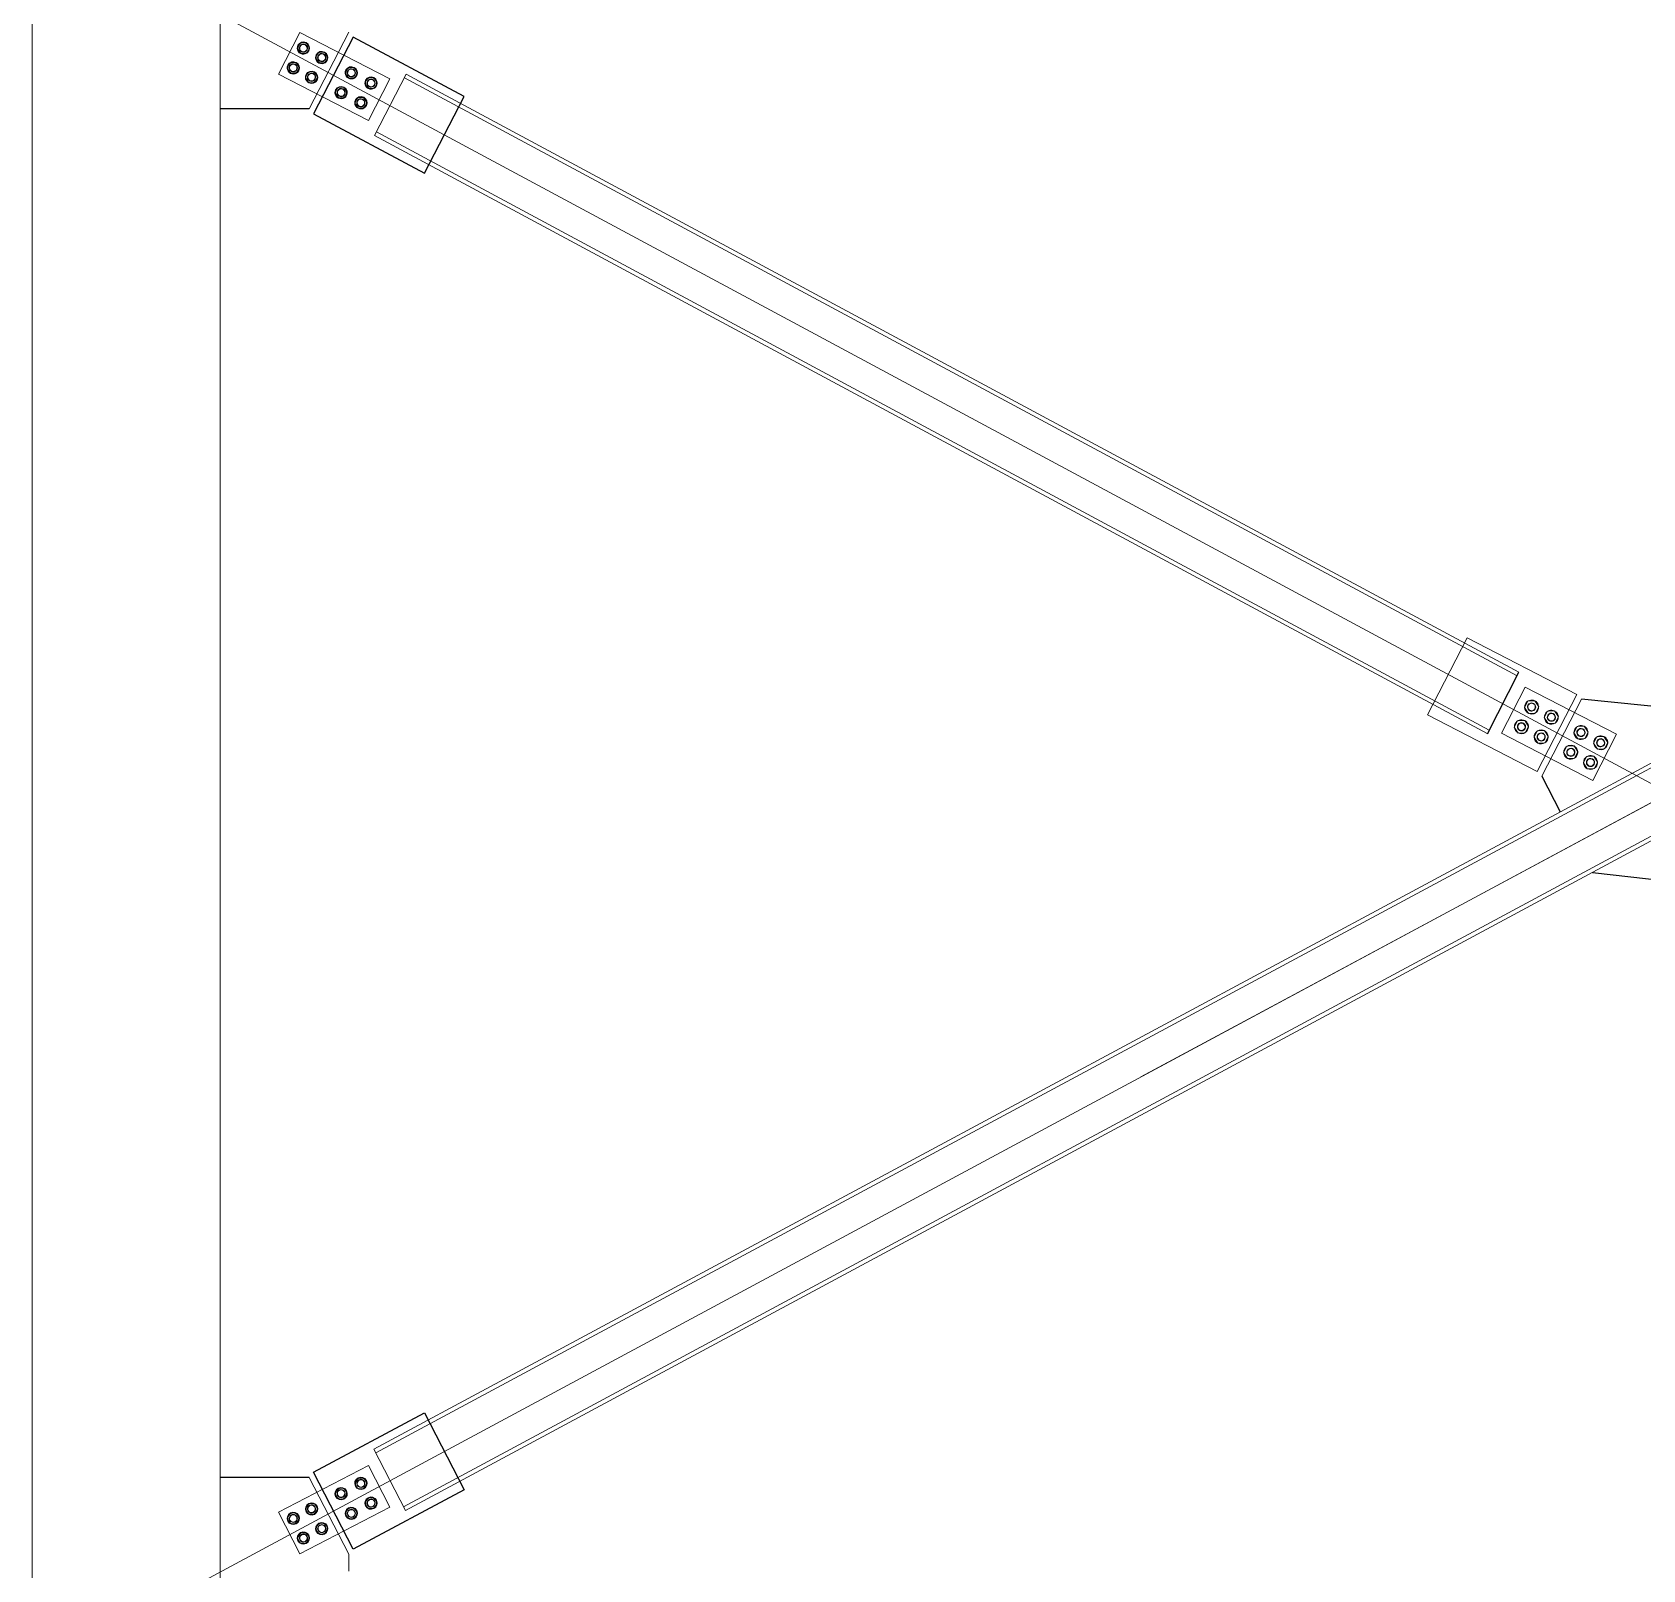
# Model space of a CAD drawing. Header units: millimetres. Extents: x -6949 to 83354, y -55091 to 16861.
# Drawn here: x 14772 to 18686, y -27905 to -24170 of the extents above; entities that cross this region are included whole.
import ezdxf

# ---------------------------------------------------------------- set-up
doc = ezdxf.new("R2010")
doc.units = ezdxf.units.MM
doc.layers.add('A-DETL', color=7, linetype='Continuous', lineweight=18, true_color=0x00a600)
for name, color, linetype, lineweight in [('S-BEAM', 7, 'Continuous', 18), ('S-COLS', 7, 'Continuous', 18), ('S-FSTN', 7, 'Continuous', 18)]:
    doc.layers.add(name, color=color, linetype=linetype, lineweight=lineweight)

msp = doc.modelspace()

# ---------------------------------------------------------------- linework, layer by layer
for points in [[(15725.1, -24512.4), (15821.5, -24325.8), (15551.5, -24181.8), (15455.1, -24368.4)], [(15725.1, -27524.3), (15821.5, -27710.9), (15551.5, -27854.9), (15455.1, -27668.4)]]:
    msp.add_lwpolyline(points, close=True)
for points in [[(15444.6, -24355.9), (15228.5, -24355.9)], [(18308.9, -25874.1), (18385.3, -25724.8)], [(18922.5, -25829.4), (18922.5, -25829.4), (18537.4, -25790.3)], [(18441, -25976.9), (18486, -26063.8)], [(18564.4, -26210.9), (18564.4, -26210.9), (18957.8, -26255.5)], [(15444.6, -27680.8), (15228.5, -27680.8)]]:
    msp.add_lwpolyline(points)
at = {"layer": 'A-DETL'}
for p, q in [((15000, -24003.4), (17466.5, -25328.7)), ((17466.5, -26708), (22500, -24003.4)), ((17466.5, -25328.7), (22500, -28033.4)), ((15000, -28033.4), (18750, -26018.4))]:
    msp.add_line(p, q, dxfattribs=at)
at = {"layer": 'S-BEAM'}
for p, q in [((15603.7, -24420.5), (15680.7, -24271.6)), ((15680.7, -24271.6), (18385.5, -25724.9)), ((21820.3, -24273.4), (15601.7, -27612.5)), ((21824.9, -24282.3), (15606.4, -27621.3)), ((15676.1, -24280.4), (18380.9, -25733.8)), ((18308.5, -25873.9), (15603.7, -24420.5)), ((18313.1, -25865.1), (15608.3, -24411.6)), ((15674.2, -27752.6), (21891.7, -24411.6)), ((15678.8, -27761.4), (21896.3, -24420.5)), ((15601.7, -27612.5), (15678.7, -27761.5))]:
    msp.add_line(p, q, dxfattribs=at)
at = {"layer": 'S-COLS'}
for p, q in [((14771.5, -23908.4), (14771.5, -35888.4)), ((15228.5, -35888.4), (15228.5, -23908.4))]:
    msp.add_line(p, q, dxfattribs=at)
at = {"layer": 'S-FSTN'}
for p, q in [((15228.5, -24104.4), (15228.5, -24522.6)), ((15422.4, -24170.1), (15370.1, -24271.4)), ((15422.4, -24170.1), (15370.1, -24271.4)), ((15641, -24283.1), (15422.4, -24170.1)), ((15641, -24283.1), (15422.4, -24170.1)), ((15444.6, -24355.9), (15541, -24169.3)), ((15422.9, -24195.8), (15416.1, -24209)), ((15416.1, -24209), (15424.1, -24221.4)), ((15416.1, -24209), (15416.1, -24209)), ((15437.6, -24195.1), (15422.9, -24195.8)), ((15422.9, -24195.8), (15422.9, -24195.8)), ((15424.1, -24221.4), (15438.8, -24220.7)), ((15424.1, -24221.4), (15424.1, -24221.4)), ((15445.6, -24207.6), (15437.6, -24195.1)), ((15437.6, -24195.1), (15437.6, -24195.1)), ((15438.8, -24220.7), (15445.6, -24207.6)), ((15438.8, -24220.7), (15438.8, -24220.7)), ((15445.6, -24207.6), (15445.6, -24207.6)), ((15467.3, -24218.8), (15460.5, -24231.9)), ((15460.5, -24231.9), (15468.5, -24244.4)), ((15460.5, -24231.9), (15460.5, -24231.9)), ((15482.1, -24218.1), (15467.3, -24218.8)), ((15467.3, -24218.8), (15467.3, -24218.8)), ((15490, -24230.5), (15482.1, -24218.1)), ((15482.1, -24218.1), (15482.1, -24218.1)), ((15483.3, -24243.7), (15490, -24230.5)), ((15490, -24230.5), (15490, -24230.5)), ((15370.1, -24271.4), (15588.6, -24384.3)), ((15398.1, -24243.8), (15391.3, -24256.9)), ((15391.3, -24256.9), (15399.3, -24269.4)), ((15391.3, -24256.9), (15391.3, -24256.9)), ((15412.8, -24243.1), (15398.1, -24243.8)), ((15398.1, -24243.8), (15398.1, -24243.8)), ((15399.3, -24269.4), (15414, -24268.7)), ((15399.3, -24269.4), (15399.3, -24269.4)), ((15420.8, -24255.6), (15412.8, -24243.1)), ((15412.8, -24243.1), (15412.8, -24243.1)), ((15414, -24268.7), (15420.8, -24255.6)), ((15414, -24268.7), (15414, -24268.7)), ((15420.8, -24255.6), (15420.8, -24255.6)), ((15442.5, -24266.8), (15435.7, -24279.9)), ((15457.3, -24266.1), (15442.5, -24266.8)), ((15442.5, -24266.8), (15442.5, -24266.8)), ((15465.2, -24278.5), (15457.3, -24266.1)), ((15457.3, -24266.1), (15457.3, -24266.1)), ((15468.5, -24244.4), (15483.3, -24243.7)), ((15468.5, -24244.4), (15468.5, -24244.4)), ((15483.3, -24243.7), (15483.3, -24243.7)), ((15539.3, -24256), (15532.5, -24269.1)), ((15532.5, -24269.1), (15540.4, -24281.5)), ((15532.5, -24269.1), (15532.5, -24269.1)), ((15554, -24255.3), (15539.3, -24256)), ((15539.3, -24256), (15539.3, -24256)), ((15562, -24267.7), (15554, -24255.3)), ((15554, -24255.3), (15554, -24255.3)), ((15555.2, -24280.8), (15562, -24267.7)), ((15562, -24267.7), (15562, -24267.7)), ((15228.5, -24295.5), (15228.5, -24325.5)), ((15435.7, -24279.9), (15443.7, -24292.3)), ((15435.7, -24279.9), (15435.7, -24279.9)), ((15443.7, -24292.3), (15458.5, -24291.6)), ((15443.7, -24292.3), (15443.7, -24292.3)), ((15458.5, -24291.6), (15465.2, -24278.5)), ((15458.5, -24291.6), (15458.5, -24291.6)), ((15465.2, -24278.5), (15465.2, -24278.5)), ((15514.5, -24303.9), (15507.7, -24317.1)), ((15529.2, -24303.3), (15514.5, -24303.9)), ((15514.5, -24303.9), (15514.5, -24303.9)), ((15537.2, -24315.7), (15529.2, -24303.3)), ((15529.2, -24303.3), (15529.2, -24303.3)), ((15540.4, -24281.5), (15555.2, -24280.8)), ((15540.4, -24281.5), (15540.4, -24281.5)), ((15555.2, -24280.8), (15555.2, -24280.8)), ((15587.2, -24280.8), (15580.4, -24293.9)), ((15580.4, -24293.9), (15588.4, -24306.3)), ((15580.4, -24293.9), (15580.4, -24293.9)), ((15602, -24280.1), (15587.2, -24280.8)), ((15587.2, -24280.8), (15587.2, -24280.8)), ((15588.4, -24306.3), (15603.2, -24305.6)), ((15588.4, -24306.3), (15588.4, -24306.3)), ((15588.6, -24384.3), (15641, -24283.1)), ((15588.6, -24384.3), (15641, -24283.1)), ((15610, -24292.5), (15602, -24280.1)), ((15602, -24280.1), (15602, -24280.1)), ((15603.2, -24305.6), (15610, -24292.5)), ((15603.2, -24305.6), (15603.2, -24305.6)), ((15610, -24292.5), (15610, -24292.5)), ((15641, -24283.1), (15641, -24283.1)), ((15641, -24283.1), (15641, -24283.1)), ((15507.7, -24317.1), (15515.7, -24329.5)), ((15507.7, -24317.1), (15507.7, -24317.1)), ((15515.7, -24329.5), (15530.4, -24328.8)), ((15515.7, -24329.5), (15515.7, -24329.5)), ((15530.4, -24328.8), (15537.2, -24315.7)), ((15530.4, -24328.8), (15530.4, -24328.8)), ((15537.2, -24315.7), (15537.2, -24315.7)), ((15562.4, -24328.7), (15555.7, -24341.9)), ((15555.7, -24341.9), (15563.6, -24354.3)), ((15555.7, -24341.9), (15555.7, -24341.9)), ((15577.2, -24328), (15562.4, -24328.7)), ((15562.4, -24328.7), (15562.4, -24328.7)), ((15585.2, -24340.5), (15577.2, -24328)), ((15577.2, -24328), (15577.2, -24328)), ((15578.4, -24353.6), (15585.2, -24340.5)), ((15585.2, -24340.5), (15585.2, -24340.5)), ((15563.6, -24354.3), (15578.4, -24353.6)), ((15563.6, -24354.3), (15563.6, -24354.3)), ((15578.4, -24353.6), (15578.4, -24353.6)), ((15588.6, -24384.3), (15588.6, -24384.3)), ((15588.6, -24384.3), (15588.6, -24384.3)), ((18400.8, -25760.7), (18342.9, -25872.7)), ((18400.8, -25760.7), (18342.9, -25872.7)), ((18406.9, -25794.6), (18398.9, -25810)), ((18406.9, -25794.6), (18398.9, -25810)), ((18622.9, -25875.5), (18400.8, -25760.7)), ((18622.9, -25875.5), (18400.8, -25760.7)), ((18424.2, -25793.8), (18406.9, -25794.6)), ((18424.2, -25793.8), (18406.9, -25794.6)), ((18433.5, -25808.4), (18424.2, -25793.8)), ((18424.2, -25793.8), (18424.2, -25793.8)), ((18433.5, -25808.4), (18424.2, -25793.8)), ((18424.2, -25793.8), (18424.2, -25793.8)), ((18537.4, -25790.3), (18441, -25976.9)), ((18524.1, -25783.5), (18524.1, -25783.5)), ((18537.4, -25790.3), (18537.4, -25790.3)), ((18398.9, -25810), (18408.3, -25824.6)), ((18398.9, -25810), (18398.9, -25810)), ((18398.9, -25810), (18408.3, -25824.6)), ((18398.9, -25810), (18398.9, -25810)), ((18408.3, -25824.6), (18425.6, -25823.8)), ((18408.3, -25824.6), (18425.6, -25823.8)), ((18408.3, -25824.6), (18408.3, -25824.6)), ((18408.3, -25824.6), (18408.3, -25824.6)), ((18425.6, -25823.8), (18433.5, -25808.4)), ((18425.6, -25823.8), (18433.5, -25808.4)), ((18425.6, -25823.8), (18425.6, -25823.8)), ((18425.6, -25823.8), (18425.6, -25823.8)), ((18433.5, -25808.4), (18433.5, -25808.4)), ((18433.5, -25808.4), (18433.5, -25808.4)), ((18434.1, -25808.7), (18434.1, -25808.7)), ((18434.1, -25808.7), (18434.1, -25808.7)), ((18454.9, -25819.4), (18446.9, -25834.8)), ((18454.9, -25819.4), (18446.9, -25834.8)), ((18446.9, -25834.8), (18456.3, -25849.4)), ((18446.9, -25834.8), (18446.9, -25834.8)), ((18446.9, -25834.8), (18456.3, -25849.4)), ((18446.9, -25834.8), (18446.9, -25834.8)), ((18472.2, -25818.6), (18454.9, -25819.4)), ((18472.2, -25818.6), (18454.9, -25819.4)), ((18454.9, -25819.4), (18454.9, -25819.4)), ((18454.9, -25819.4), (18454.9, -25819.4)), ((18481.5, -25833.2), (18472.2, -25818.6)), ((18472.2, -25818.6), (18472.2, -25818.6)), ((18481.5, -25833.2), (18472.2, -25818.6)), ((18472.2, -25818.6), (18472.2, -25818.6)), ((18473.6, -25848.6), (18481.5, -25833.2)), ((18473.6, -25848.6), (18481.5, -25833.2)), ((18481.5, -25833.2), (18481.5, -25833.2)), ((18481.5, -25833.2), (18481.5, -25833.2)), ((18342.9, -25872.7), (18565.1, -25987.4)), ((18342.9, -25872.7), (18565.1, -25987.4)), ((18382.1, -25842.6), (18374.2, -25858)), ((18374.2, -25858), (18383.5, -25872.6)), ((18374.2, -25858), (18383.5, -25872.6)), ((18399.4, -25841.8), (18382.1, -25842.6)), ((18399.4, -25841.8), (18382.1, -25842.6)), ((18383.5, -25872.6), (18400.8, -25871.8)), ((18383.5, -25872.6), (18400.8, -25871.8)), ((18408.8, -25856.4), (18399.4, -25841.8)), ((18399.4, -25841.8), (18399.4, -25841.8)), ((18408.8, -25856.4), (18399.4, -25841.8)), ((18399.4, -25841.8), (18399.4, -25841.8)), ((18400.8, -25871.8), (18408.8, -25856.4)), ((18400.8, -25871.8), (18408.8, -25856.4)), ((18400.8, -25871.8), (18400.8, -25871.8)), ((18400.8, -25871.8), (18400.8, -25871.8)), ((18408.8, -25856.4), (18408.8, -25856.4)), ((18408.8, -25856.4), (18408.8, -25856.4)), ((18430.1, -25867.4), (18422.1, -25882.8)), ((18430.1, -25867.4), (18422.1, -25882.8)), ((18447.4, -25866.6), (18430.1, -25867.4)), ((18447.4, -25866.6), (18430.1, -25867.4)), ((18430.1, -25867.4), (18430.1, -25867.4)), ((18430.1, -25867.4), (18430.1, -25867.4)), ((18456.7, -25881.2), (18447.4, -25866.6)), ((18447.4, -25866.6), (18447.4, -25866.6)), ((18456.7, -25881.2), (18447.4, -25866.6)), ((18447.4, -25866.6), (18447.4, -25866.6)), ((18456.3, -25849.4), (18473.6, -25848.6)), ((18456.3, -25849.4), (18473.6, -25848.6)), ((18456.3, -25849.4), (18456.3, -25849.4)), ((18456.3, -25849.4), (18456.3, -25849.4)), ((18473.6, -25848.6), (18473.6, -25848.6)), ((18473.6, -25848.6), (18473.6, -25848.6)), ((18526.8, -25856.6), (18518.9, -25872)), ((18526.8, -25856.6), (18518.9, -25872)), ((18518.9, -25872), (18528.2, -25886.6)), ((18518.9, -25872), (18518.9, -25872)), ((18518.9, -25872), (18528.2, -25886.6)), ((18518.9, -25872), (18518.9, -25872)), ((18544.1, -25855.8), (18526.8, -25856.6)), ((18544.1, -25855.8), (18526.8, -25856.6)), ((18526.8, -25856.6), (18526.8, -25856.6)), ((18526.8, -25856.6), (18526.8, -25856.6)), ((18553.5, -25870.4), (18544.1, -25855.8)), ((18544.1, -25855.8), (18544.1, -25855.8)), ((18553.5, -25870.4), (18544.1, -25855.8)), ((18544.1, -25855.8), (18544.1, -25855.8)), ((18545.5, -25885.8), (18553.5, -25870.4)), ((18545.5, -25885.8), (18553.5, -25870.4)), ((18553.5, -25870.4), (18553.5, -25870.4)), ((18553.5, -25870.4), (18553.5, -25870.4)), ((18565.1, -25987.4), (18622.9, -25875.5)), ((18565.1, -25987.4), (18622.9, -25875.5)), ((18422.1, -25882.8), (18431.5, -25897.4)), ((18422.1, -25882.8), (18422.1, -25882.8)), ((18422.1, -25882.8), (18431.5, -25897.4)), ((18422.1, -25882.8), (18422.1, -25882.8)), ((18431.5, -25897.4), (18448.8, -25896.6)), ((18431.5, -25897.4), (18448.8, -25896.6)), ((18431.5, -25897.4), (18431.5, -25897.4)), ((18431.5, -25897.4), (18431.5, -25897.4)), ((18448.8, -25896.6), (18456.7, -25881.2)), ((18448.8, -25896.6), (18456.7, -25881.2)), ((18448.8, -25896.6), (18448.8, -25896.6)), ((18448.8, -25896.6), (18448.8, -25896.6)), ((18456.7, -25881.2), (18456.7, -25881.2)), ((18456.7, -25881.2), (18456.7, -25881.2)), ((18502, -25904.6), (18494.1, -25920)), ((18502, -25904.6), (18494.1, -25920)), ((18519.3, -25903.8), (18502, -25904.6)), ((18519.3, -25903.8), (18502, -25904.6)), ((18528.7, -25918.4), (18519.3, -25903.8)), ((18519.3, -25903.8), (18519.3, -25903.8)), ((18528.7, -25918.4), (18519.3, -25903.8)), ((18519.3, -25903.8), (18519.3, -25903.8)), ((18528.2, -25886.6), (18545.5, -25885.8)), ((18528.2, -25886.6), (18545.5, -25885.8)), ((18528.2, -25886.6), (18528.2, -25886.6)), ((18528.2, -25886.6), (18528.2, -25886.6)), ((18545.5, -25885.8), (18545.5, -25885.8)), ((18545.5, -25885.8), (18545.5, -25885.8)), ((18574.8, -25881.4), (18566.9, -25896.8)), ((18574.8, -25881.4), (18566.9, -25896.8)), ((18566.9, -25896.8), (18576.2, -25911.4)), ((18566.9, -25896.8), (18566.9, -25896.8)), ((18566.9, -25896.8), (18576.2, -25911.4)), ((18566.9, -25896.8), (18566.9, -25896.8)), ((18592.1, -25880.6), (18574.8, -25881.4)), ((18592.1, -25880.6), (18574.8, -25881.4)), ((18574.8, -25881.4), (18574.8, -25881.4)), ((18574.8, -25881.4), (18574.8, -25881.4)), ((18576.2, -25911.4), (18593.5, -25910.6)), ((18576.2, -25911.4), (18593.5, -25910.6)), ((18576.2, -25911.4), (18576.2, -25911.4)), ((18576.2, -25911.4), (18576.2, -25911.4)), ((18601.5, -25895.2), (18592.1, -25880.6)), ((18592.1, -25880.6), (18592.1, -25880.6)), ((18601.5, -25895.2), (18592.1, -25880.6)), ((18592.1, -25880.6), (18592.1, -25880.6)), ((18593.5, -25910.6), (18601.5, -25895.2)), ((18593.5, -25910.6), (18601.5, -25895.2)), ((18593.5, -25910.6), (18593.5, -25910.6)), ((18593.5, -25910.6), (18593.5, -25910.6)), ((18601.5, -25895.2), (18601.5, -25895.2)), ((18601.5, -25895.2), (18601.5, -25895.2)), ((18620.3, -25880.4), (18620.3, -25880.4)), ((18620.3, -25880.4), (18620.3, -25880.4)), ((18494.1, -25920), (18503.4, -25934.6)), ((18494.1, -25920), (18494.1, -25920)), ((18494.1, -25920), (18503.4, -25934.6)), ((18494.1, -25920), (18494.1, -25920)), ((18503.4, -25934.6), (18520.7, -25933.7)), ((18503.4, -25934.6), (18520.7, -25933.7)), ((18503.4, -25934.6), (18503.4, -25934.6)), ((18503.4, -25934.6), (18503.4, -25934.6)), ((18520.7, -25933.7), (18528.7, -25918.4)), ((18520.7, -25933.7), (18528.7, -25918.4)), ((18550, -25929.4), (18542.1, -25944.8)), ((18550, -25929.4), (18542.1, -25944.8)), ((18542.1, -25944.8), (18551.4, -25959.3)), ((18542.1, -25944.8), (18542.1, -25944.8)), ((18542.1, -25944.8), (18551.4, -25959.3)), ((18542.1, -25944.8), (18542.1, -25944.8)), ((18567.3, -25928.6), (18550, -25929.4)), ((18567.3, -25928.6), (18550, -25929.4)), ((18576.7, -25943.1), (18567.3, -25928.6)), ((18576.7, -25943.1), (18567.3, -25928.6)), ((18568.7, -25958.5), (18576.7, -25943.1)), ((18568.7, -25958.5), (18576.7, -25943.1)), ((18576.7, -25943.1), (18576.7, -25943.1)), ((18576.7, -25943.1), (18576.7, -25943.1)), ((18577.2, -25943.4), (18577.2, -25943.4)), ((18577.2, -25943.4), (18577.2, -25943.4)), ((18551.4, -25959.3), (18568.7, -25958.5)), ((18551.4, -25959.3), (18568.7, -25958.5)), ((18551.4, -25959.3), (18551.4, -25959.3)), ((18551.4, -25959.3), (18551.4, -25959.3)), ((15228.5, -27484.1), (15228.5, -27902.4)), ((15370.1, -27765.3), (15588.6, -27652.4)), ((15588.6, -27652.4), (15641, -27753.6)), ((15588.6, -27652.4), (15588.6, -27652.4)), ((15588.6, -27652.4), (15641, -27753.6)), ((15588.6, -27652.4), (15588.6, -27652.4)), ((15228.5, -27681.2), (15228.5, -27711.2)), ((15444.6, -27680.8), (15541, -27867.4)), ((15507.7, -27719.6), (15515.7, -27707.2)), ((15515.7, -27707.2), (15530.4, -27707.9)), ((15515.7, -27707.2), (15515.7, -27707.2)), ((15530.4, -27707.9), (15537.2, -27721)), ((15530.4, -27707.9), (15530.4, -27707.9)), ((15555.7, -27694.9), (15563.6, -27682.4)), ((15562.4, -27708), (15555.7, -27694.9)), ((15555.7, -27694.9), (15555.7, -27694.9)), ((15577.2, -27708.7), (15562.4, -27708)), ((15562.4, -27708), (15562.4, -27708)), ((15563.6, -27682.4), (15578.4, -27683.1)), ((15563.6, -27682.4), (15563.6, -27682.4)), ((15585.2, -27696.2), (15577.2, -27708.7)), ((15577.2, -27708.7), (15577.2, -27708.7)), ((15578.4, -27683.1), (15585.2, -27696.2)), ((15578.4, -27683.1), (15578.4, -27683.1)), ((15585.2, -27696.2), (15585.2, -27696.2)), ((15641, -27753.6), (15422.4, -27866.6)), ((15641, -27753.6), (15422.4, -27866.6)), ((15435.7, -27756.8), (15443.7, -27744.4)), ((15442.5, -27770), (15435.7, -27756.8)), ((15435.7, -27756.8), (15435.7, -27756.8)), ((15443.7, -27744.4), (15458.5, -27745.1)), ((15443.7, -27744.4), (15443.7, -27744.4)), ((15458.5, -27745.1), (15465.2, -27758.2)), ((15458.5, -27745.1), (15458.5, -27745.1)), ((15514.5, -27732.8), (15507.7, -27719.6)), ((15507.7, -27719.6), (15507.7, -27719.6)), ((15529.2, -27733.5), (15514.5, -27732.8)), ((15514.5, -27732.8), (15514.5, -27732.8)), ((15537.2, -27721), (15529.2, -27733.5)), ((15529.2, -27733.5), (15529.2, -27733.5)), ((15532.5, -27767.6), (15540.4, -27755.2)), ((15537.2, -27721), (15537.2, -27721)), ((15540.4, -27755.2), (15555.2, -27755.9)), ((15540.4, -27755.2), (15540.4, -27755.2)), ((15555.2, -27755.9), (15562, -27769)), ((15555.2, -27755.9), (15555.2, -27755.9)), ((15580.4, -27742.8), (15588.4, -27730.4)), ((15587.2, -27756), (15580.4, -27742.8)), ((15580.4, -27742.8), (15580.4, -27742.8)), ((15602, -27756.6), (15587.2, -27756)), ((15587.2, -27756), (15587.2, -27756)), ((15588.4, -27730.4), (15603.2, -27731.1)), ((15588.4, -27730.4), (15588.4, -27730.4)), ((15610, -27744.2), (15602, -27756.6)), ((15602, -27756.6), (15602, -27756.6)), ((15603.2, -27731.1), (15610, -27744.2)), ((15603.2, -27731.1), (15603.2, -27731.1)), ((15610, -27744.2), (15610, -27744.2)), ((15641, -27753.6), (15641, -27753.6)), ((15641, -27753.6), (15641, -27753.6)), ((15228.5, -27793.4), (15228.5, -28273.4)), ((15422.4, -27866.6), (15370.1, -27765.3)), ((15422.4, -27866.6), (15370.1, -27765.3)), ((15391.3, -27779.8), (15399.3, -27767.3)), ((15398.1, -27792.9), (15391.3, -27779.8)), ((15391.3, -27779.8), (15391.3, -27779.8)), ((15412.8, -27793.6), (15398.1, -27792.9)), ((15398.1, -27792.9), (15398.1, -27792.9)), ((15399.3, -27767.3), (15414, -27768)), ((15399.3, -27767.3), (15399.3, -27767.3)), ((15420.8, -27781.2), (15412.8, -27793.6)), ((15412.8, -27793.6), (15412.8, -27793.6)), ((15414, -27768), (15420.8, -27781.2)), ((15414, -27768), (15414, -27768)), ((15420.8, -27781.2), (15420.8, -27781.2)), ((15457.3, -27770.6), (15442.5, -27770)), ((15442.5, -27770), (15442.5, -27770)), ((15465.2, -27758.2), (15457.3, -27770.6)), ((15457.3, -27770.6), (15457.3, -27770.6)), ((15460.5, -27804.8), (15468.5, -27792.4)), ((15465.2, -27758.2), (15465.2, -27758.2)), ((15468.5, -27792.4), (15483.3, -27793)), ((15468.5, -27792.4), (15468.5, -27792.4)), ((15483.3, -27793), (15490, -27806.2)), ((15483.3, -27793), (15483.3, -27793)), ((15539.3, -27780.7), (15532.5, -27767.6)), ((15532.5, -27767.6), (15532.5, -27767.6)), ((15554, -27781.4), (15539.3, -27780.7)), ((15539.3, -27780.7), (15539.3, -27780.7)), ((15562, -27769), (15554, -27781.4)), ((15554, -27781.4), (15554, -27781.4)), ((15562, -27769), (15562, -27769)), ((15416.1, -27827.7), (15424.1, -27815.3)), ((15422.9, -27840.9), (15416.1, -27827.7)), ((15416.1, -27827.7), (15416.1, -27827.7)), ((15424.1, -27815.3), (15438.8, -27816)), ((15424.1, -27815.3), (15424.1, -27815.3)), ((15445.6, -27829.1), (15437.6, -27841.6)), ((15438.8, -27816), (15445.6, -27829.1)), ((15438.8, -27816), (15438.8, -27816)), ((15445.6, -27829.1), (15445.6, -27829.1)), ((15467.3, -27817.9), (15460.5, -27804.8)), ((15460.5, -27804.8), (15460.5, -27804.8)), ((15482.1, -27818.6), (15467.3, -27817.9)), ((15467.3, -27817.9), (15467.3, -27817.9)), ((15490, -27806.2), (15482.1, -27818.6)), ((15482.1, -27818.6), (15482.1, -27818.6)), ((15490, -27806.2), (15490, -27806.2)), ((15437.6, -27841.6), (15422.9, -27840.9)), ((15422.9, -27840.9), (15422.9, -27840.9)), ((15437.6, -27841.6), (15437.6, -27841.6)), ((15541, -27867.4), (15541, -27908.4))]:
    msp.add_line(p, q, dxfattribs=at)
msp.add_lwpolyline([(18526.4, -25779), (18259.9, -25641.3), (18163.5, -25827.9), (18430, -25965.6)], close=True, dxfattribs=at)
for centre, radius, start, end in [((15430.8, -24208.3), 15, 332.6761, 152.6761), ((15430.8, -24208.3), 15, 152.6761, 332.6761), ((15430.8, -24208.3), 13.5, 152.6761, 332.6761), ((15430.8, -24208.3), 13.5, 332.6761, 152.6761), ((15430.8, -24208.3), 10, 152.6761, 332.6761), ((15430.8, -24208.3), 10, 152.6761, 332.6761), ((15430.8, -24208.3), 10, 152.6761, 332.6761), ((15430.8, -24208.3), 9, 152.6761, 332.6761), ((15430.8, -24208.3), 9, 152.6761, 332.6761), ((15430.8, -24208.3), 10, 332.6761, 152.6761), ((15430.8, -24208.3), 10, 332.6761, 152.6761), ((15430.8, -24208.3), 10, 332.6761, 152.6761), ((15430.8, -24208.3), 9, 332.6761, 152.6761), ((15430.8, -24208.3), 9, 332.6761, 152.6761), ((15475.3, -24231.2), 15, 152.6761, 332.6761), ((15475.3, -24231.2), 13.5, 152.6761, 332.6761), ((15475.3, -24231.2), 15, 332.6761, 152.6761), ((15475.3, -24231.2), 13.5, 332.6761, 152.6761), ((15475.3, -24231.2), 10, 152.6761, 332.6761), ((15475.3, -24231.2), 10, 152.6761, 332.6761), ((15475.3, -24231.2), 10, 152.6761, 332.6761), ((15475.3, -24231.2), 9, 152.6761, 332.6761), ((15475.3, -24231.2), 9, 152.6761, 332.6761), ((15475.3, -24231.2), 10, 332.6761, 152.6761), ((15475.3, -24231.2), 10, 332.6761, 152.6761), ((15475.3, -24231.2), 10, 332.6761, 152.6761), ((15475.3, -24231.2), 9, 332.6761, 152.6761), ((15475.3, -24231.2), 9, 332.6761, 152.6761), ((15406.1, -24256.3), 15, 152.6761, 332.6761), ((15406.1, -24256.3), 13.5, 152.6761, 332.6761), ((15406.1, -24256.3), 15, 332.6761, 152.6761), ((15406.1, -24256.3), 13.5, 332.6761, 152.6761), ((15406.1, -24256.3), 10, 152.6761, 332.6761), ((15406.1, -24256.3), 10, 152.6761, 332.6761), ((15406.1, -24256.3), 10, 152.6761, 332.6761), ((15406.1, -24256.3), 9, 152.6761, 332.6761), ((15406.1, -24256.3), 9, 152.6761, 332.6761), ((15406.1, -24256.3), 10, 332.6761, 152.6761), ((15406.1, -24256.3), 10, 332.6761, 152.6761), ((15406.1, -24256.3), 10, 332.6761, 152.6761), ((15406.1, -24256.3), 9, 332.6761, 152.6761), ((15406.1, -24256.3), 9, 332.6761, 152.6761), ((15450.5, -24279.2), 15, 152.6761, 332.6761), ((15450.5, -24279.2), 15, 332.6761, 152.6761), ((15450.5, -24279.2), 13.5, 332.6761, 152.6761), ((15450.5, -24279.2), 10, 332.6761, 152.6761), ((15450.5, -24279.2), 10, 332.6761, 152.6761), ((15450.5, -24279.2), 10, 332.6761, 152.6761), ((15450.5, -24279.2), 9, 332.6761, 152.6761), ((15450.5, -24279.2), 9, 332.6761, 152.6761), ((15547.2, -24268.4), 15, 152.6761, 332.6761), ((15547.2, -24268.4), 13.5, 152.6761, 332.6761), ((15547.2, -24268.4), 15, 332.6761, 152.6761), ((15547.2, -24268.4), 13.5, 332.6761, 152.6761), ((15547.2, -24268.4), 10, 152.6761, 332.6761), ((15547.2, -24268.4), 10, 152.6761, 332.6761), ((15547.2, -24268.4), 10, 152.6761, 332.6761), ((15547.2, -24268.4), 9, 152.6761, 332.6761), ((15547.2, -24268.4), 9, 152.6761, 332.6761), ((15547.2, -24268.4), 10, 332.6761, 152.6761), ((15547.2, -24268.4), 10, 332.6761, 152.6761), ((15547.2, -24268.4), 10, 332.6761, 152.6761), ((15547.2, -24268.4), 9, 332.6761, 152.6761), ((15547.2, -24268.4), 9, 332.6761, 152.6761), ((15450.5, -24279.2), 13.5, 152.6761, 332.6761), ((15450.5, -24279.2), 10, 152.6761, 332.6761), ((15450.5, -24279.2), 10, 152.6761, 332.6761), ((15450.5, -24279.2), 10, 152.6761, 332.6761), ((15450.5, -24279.2), 9, 152.6761, 332.6761), ((15450.5, -24279.2), 9, 152.6761, 332.6761), ((15522.4, -24316.4), 15, 152.6761, 332.6761), ((15522.4, -24316.4), 13.5, 152.6761, 332.6761), ((15522.4, -24316.4), 15, 332.6761, 152.6761), ((15522.4, -24316.4), 13.5, 332.6761, 152.6761), ((15522.4, -24316.4), 10, 152.6761, 332.6761), ((15522.4, -24316.4), 10, 152.6761, 332.6761), ((15522.4, -24316.4), 10, 152.6761, 332.6761), ((15522.4, -24316.4), 10, 332.6761, 152.6761), ((15522.4, -24316.4), 10, 332.6761, 152.6761), ((15522.4, -24316.4), 10, 332.6761, 152.6761), ((15522.4, -24316.4), 9, 332.6761, 152.6761), ((15522.4, -24316.4), 9, 332.6761, 152.6761), ((15595.2, -24293.2), 15, 152.6761, 332.6761), ((15595.2, -24293.2), 13.5, 152.6761, 332.6761), ((15595.2, -24293.2), 15, 332.6761, 152.6761), ((15595.2, -24293.2), 13.5, 332.6761, 152.6761), ((15595.2, -24293.2), 10, 152.6761, 332.6761), ((15595.2, -24293.2), 10, 152.6761, 332.6761), ((15595.2, -24293.2), 10, 152.6761, 332.6761), ((15595.2, -24293.2), 9, 152.6761, 332.6761), ((15595.2, -24293.2), 9, 152.6761, 332.6761), ((15595.2, -24293.2), 10, 332.6761, 152.6761), ((15595.2, -24293.2), 10, 332.6761, 152.6761), ((15595.2, -24293.2), 10, 332.6761, 152.6761), ((15595.2, -24293.2), 9, 332.6761, 152.6761), ((15595.2, -24293.2), 9, 332.6761, 152.6761), ((15522.4, -24316.4), 9, 152.6761, 332.6761), ((15522.4, -24316.4), 9, 152.6761, 332.6761), ((15570.4, -24341.2), 15, 152.6761, 332.6761), ((15570.4, -24341.2), 13.5, 152.6761, 332.6761), ((15570.4, -24341.2), 15, 332.6761, 152.6761), ((15570.4, -24341.2), 13.5, 332.6761, 152.6761), ((15570.4, -24341.2), 10, 152.6761, 332.6761), ((15570.4, -24341.2), 10, 152.6761, 332.6761), ((15570.4, -24341.2), 10, 152.6761, 332.6761), ((15570.4, -24341.2), 9, 152.6761, 332.6761), ((15570.4, -24341.2), 9, 152.6761, 332.6761), ((15570.4, -24341.2), 10, 332.6761, 152.6761), ((15570.4, -24341.2), 10, 332.6761, 152.6761), ((15570.4, -24341.2), 10, 332.6761, 152.6761), ((15570.4, -24341.2), 9, 332.6761, 152.6761), ((15570.4, -24341.2), 9, 332.6761, 152.6761), ((18416.2, -25809.2), 17, 332.6761, 152.6761), ((18416.2, -25809.2), 17, 332.6761, 152.6761), ((18416.2, -25809.2), 10, 332.6761, 152.6761), ((18416.2, -25809.2), 10, 332.6761, 152.6761), ((18416.2, -25809.2), 10, 332.6761, 152.6761), ((18416.2, -25809.2), 17, 152.6761, 332.6761), ((18416.2, -25809.2), 17, 152.6761, 332.6761), ((18416.2, -25809.2), 10, 152.6761, 332.6761), ((18416.2, -25809.2), 10, 152.6761, 332.6761), ((18416.2, -25809.2), 10, 152.6761, 332.6761), ((18416.2, -25809.2), 9, 152.6761, 332.6761), ((18416.2, -25809.2), 9, 152.6761, 332.6761), ((18416.2, -25809.2), 9, 332.6761, 152.6761), ((18416.2, -25809.2), 9, 332.6761, 152.6761), ((18464.2, -25834), 17, 152.6761, 332.6761), ((18464.2, -25834), 17, 152.6761, 332.6761), ((18464.2, -25834), 17, 332.6761, 152.6761), ((18464.2, -25834), 17, 332.6761, 152.6761), ((18464.2, -25834), 10, 152.6761, 332.6761), ((18464.2, -25834), 10, 152.6761, 332.6761), ((18464.2, -25834), 10, 152.6761, 332.6761), ((18464.2, -25834), 9, 152.6761, 332.6761), ((18464.2, -25834), 9, 152.6761, 332.6761), ((18464.2, -25834), 10, 332.6761, 152.6761), ((18464.2, -25834), 10, 332.6761, 152.6761), ((18464.2, -25834), 10, 332.6761, 152.6761), ((18464.2, -25834), 9, 332.6761, 152.6761), ((18464.2, -25834), 9, 332.6761, 152.6761), ((18391.5, -25857.2), 17, 152.6761, 332.6761), ((18391.5, -25857.2), 17, 152.6761, 332.6761), ((18391.5, -25857.2), 17, 332.6761, 152.6761), ((18391.5, -25857.2), 17, 332.6761, 152.6761), ((18391.5, -25857.2), 10, 152.6761, 332.6761), ((18391.5, -25857.2), 10, 152.6761, 332.6761), ((18391.5, -25857.2), 10, 152.6761, 332.6761), ((18391.5, -25857.2), 9, 152.6761, 332.6761), ((18391.5, -25857.2), 9, 152.6761, 332.6761), ((18391.5, -25857.2), 10, 332.6761, 152.6761), ((18391.5, -25857.2), 10, 332.6761, 152.6761), ((18391.5, -25857.2), 10, 332.6761, 152.6761), ((18391.5, -25857.2), 9, 332.6761, 152.6761), ((18391.5, -25857.2), 9, 332.6761, 152.6761), ((18439.4, -25882), 17, 152.6761, 332.6761), ((18439.4, -25882), 17, 152.6761, 332.6761), ((18439.4, -25882), 17, 332.6761, 152.6761), ((18439.4, -25882), 17, 332.6761, 152.6761), ((18439.4, -25882), 10, 152.6761, 332.6761), ((18439.4, -25882), 10, 152.6761, 332.6761), ((18439.4, -25882), 10, 152.6761, 332.6761), ((18439.4, -25882), 10, 332.6761, 152.6761), ((18439.4, -25882), 10, 332.6761, 152.6761), ((18439.4, -25882), 10, 332.6761, 152.6761), ((18439.4, -25882), 9, 332.6761, 152.6761), ((18439.4, -25882), 9, 332.6761, 152.6761), ((18536.2, -25871.2), 17, 152.6761, 332.6761), ((18536.2, -25871.2), 17, 152.6761, 332.6761), ((18536.2, -25871.2), 17, 332.6761, 152.6761), ((18536.2, -25871.2), 17, 332.6761, 152.6761), ((18536.2, -25871.2), 10, 152.6761, 332.6761), ((18536.2, -25871.2), 10, 152.6761, 332.6761), ((18536.2, -25871.2), 10, 152.6761, 332.6761), ((18536.2, -25871.2), 9, 152.6761, 332.6761), ((18536.2, -25871.2), 9, 152.6761, 332.6761), ((18536.2, -25871.2), 10, 332.6761, 152.6761), ((18536.2, -25871.2), 10, 332.6761, 152.6761), ((18536.2, -25871.2), 10, 332.6761, 152.6761), ((18536.2, -25871.2), 9, 332.6761, 152.6761), ((18536.2, -25871.2), 9, 332.6761, 152.6761), ((18439.4, -25882), 9, 152.6761, 332.6761), ((18439.4, -25882), 9, 152.6761, 332.6761), ((18511.4, -25919.2), 17, 152.6761, 332.6761), ((18511.4, -25919.2), 17, 152.6761, 332.6761), ((18511.4, -25919.2), 17, 332.6761, 152.6761), ((18511.4, -25919.2), 17, 332.6761, 152.6761), ((18511.4, -25919.2), 10, 152.6761, 332.6761), ((18511.4, -25919.2), 10, 152.6761, 332.6761), ((18511.4, -25919.2), 10, 152.6761, 332.6761), ((18511.4, -25919.2), 9, 152.6761, 332.6761), ((18511.4, -25919.2), 9, 152.6761, 332.6761), ((18511.4, -25919.2), 10, 332.6761, 152.6761), ((18511.4, -25919.2), 10, 332.6761, 152.6761), ((18511.4, -25919.2), 10, 332.6761, 152.6761), ((18511.4, -25919.2), 9, 332.6761, 152.6761), ((18511.4, -25919.2), 9, 332.6761, 152.6761), ((18584.2, -25896), 17, 152.6761, 332.6761), ((18584.2, -25896), 17, 152.6761, 332.6761), ((18584.2, -25896), 17, 332.6761, 152.6761), ((18584.2, -25896), 17, 332.6761, 152.6761), ((18584.2, -25896), 10, 152.6761, 332.6761), ((18584.2, -25896), 10, 152.6761, 332.6761), ((18584.2, -25896), 10, 152.6761, 332.6761), ((18584.2, -25896), 9, 152.6761, 332.6761), ((18584.2, -25896), 9, 152.6761, 332.6761), ((18584.2, -25896), 10, 332.6761, 152.6761), ((18584.2, -25896), 10, 332.6761, 152.6761), ((18584.2, -25896), 10, 332.6761, 152.6761), ((18584.2, -25896), 9, 332.6761, 152.6761), ((18584.2, -25896), 9, 332.6761, 152.6761), ((18559.4, -25944), 17, 152.6761, 332.6761), ((18559.4, -25944), 17, 152.6761, 332.6761), ((18559.4, -25944), 17, 332.6761, 152.6761), ((18559.4, -25944), 17, 332.6761, 152.6761), ((18559.4, -25944), 10, 152.6761, 332.6761), ((18559.4, -25944), 10, 152.6761, 332.6761), ((18559.4, -25944), 10, 152.6761, 332.6761), ((18559.4, -25944), 9, 152.6761, 332.6761), ((18559.4, -25944), 9, 152.6761, 332.6761), ((18559.4, -25944), 10, 332.6761, 152.6761), ((18559.4, -25944), 10, 332.6761, 152.6761), ((18559.4, -25944), 10, 332.6761, 152.6761), ((18559.4, -25944), 9, 332.6761, 152.6761), ((18559.4, -25944), 9, 332.6761, 152.6761), ((15522.4, -27720.3), 15, 27.3239, 207.3239), ((15522.4, -27720.3), 13.5, 27.3239, 207.3239), ((15522.4, -27720.3), 15, 207.3239, 27.3239), ((15522.4, -27720.3), 13.5, 207.3239, 27.3239), ((15522.4, -27720.3), 10, 27.3239, 207.3239), ((15522.4, -27720.3), 10, 27.3239, 207.3239), ((15522.4, -27720.3), 10, 27.3239, 207.3239), ((15522.4, -27720.3), 9, 27.3239, 207.3239), ((15522.4, -27720.3), 9, 27.3239, 207.3239), ((15522.4, -27720.3), 10, 207.3239, 27.3239), ((15522.4, -27720.3), 10, 207.3239, 27.3239), ((15522.4, -27720.3), 10, 207.3239, 27.3239), ((15522.4, -27720.3), 9, 207.3239, 27.3239), ((15522.4, -27720.3), 9, 207.3239, 27.3239), ((15570.4, -27695.5), 15, 27.3239, 207.3239), ((15570.4, -27695.5), 13.5, 27.3239, 207.3239), ((15570.4, -27695.5), 15, 207.3239, 27.3239), ((15570.4, -27695.5), 13.5, 207.3239, 27.3239), ((15570.4, -27695.5), 10, 27.3239, 207.3239), ((15570.4, -27695.5), 10, 27.3239, 207.3239), ((15570.4, -27695.5), 10, 27.3239, 207.3239), ((15570.4, -27695.5), 9, 27.3239, 207.3239), ((15570.4, -27695.5), 9, 27.3239, 207.3239), ((15570.4, -27695.5), 10, 207.3239, 27.3239), ((15570.4, -27695.5), 10, 207.3239, 27.3239), ((15570.4, -27695.5), 10, 207.3239, 27.3239), ((15570.4, -27695.5), 9, 207.3239, 27.3239), ((15570.4, -27695.5), 9, 207.3239, 27.3239), ((15450.5, -27757.5), 15, 27.3239, 207.3239), ((15450.5, -27757.5), 13.5, 27.3239, 207.3239), ((15450.5, -27757.5), 15, 207.3239, 27.3239), ((15450.5, -27757.5), 13.5, 207.3239, 27.3239), ((15450.5, -27757.5), 10, 27.3239, 207.3239), ((15450.5, -27757.5), 10, 27.3239, 207.3239), ((15450.5, -27757.5), 10, 27.3239, 207.3239), ((15450.5, -27757.5), 9, 27.3239, 207.3239), ((15450.5, -27757.5), 9, 27.3239, 207.3239), ((15450.5, -27757.5), 10, 207.3239, 27.3239), ((15450.5, -27757.5), 10, 207.3239, 27.3239), ((15450.5, -27757.5), 10, 207.3239, 27.3239), ((15450.5, -27757.5), 9, 207.3239, 27.3239), ((15450.5, -27757.5), 9, 207.3239, 27.3239), ((15547.2, -27768.3), 15, 27.3239, 207.3239), ((15547.2, -27768.3), 13.5, 27.3239, 207.3239), ((15595.2, -27743.5), 15, 27.3239, 207.3239), ((15595.2, -27743.5), 13.5, 27.3239, 207.3239), ((15595.2, -27743.5), 15, 207.3239, 27.3239), ((15595.2, -27743.5), 13.5, 207.3239, 27.3239), ((15595.2, -27743.5), 10, 27.3239, 207.3239), ((15595.2, -27743.5), 10, 27.3239, 207.3239), ((15595.2, -27743.5), 10, 27.3239, 207.3239), ((15595.2, -27743.5), 9, 27.3239, 207.3239), ((15595.2, -27743.5), 9, 27.3239, 207.3239), ((15595.2, -27743.5), 10, 207.3239, 27.3239), ((15595.2, -27743.5), 10, 207.3239, 27.3239), ((15595.2, -27743.5), 10, 207.3239, 27.3239), ((15595.2, -27743.5), 9, 207.3239, 27.3239), ((15595.2, -27743.5), 9, 207.3239, 27.3239), ((15406.1, -27780.5), 15, 27.3239, 207.3239), ((15406.1, -27780.5), 13.5, 27.3239, 207.3239), ((15406.1, -27780.5), 15, 207.3239, 27.3239), ((15406.1, -27780.5), 13.5, 207.3239, 27.3239), ((15406.1, -27780.5), 10, 27.3239, 207.3239), ((15406.1, -27780.5), 10, 27.3239, 207.3239), ((15406.1, -27780.5), 10, 27.3239, 207.3239), ((15406.1, -27780.5), 9, 27.3239, 207.3239), ((15406.1, -27780.5), 9, 27.3239, 207.3239), ((15406.1, -27780.5), 10, 207.3239, 27.3239), ((15406.1, -27780.5), 10, 207.3239, 27.3239), ((15406.1, -27780.5), 10, 207.3239, 27.3239), ((15406.1, -27780.5), 9, 207.3239, 27.3239), ((15406.1, -27780.5), 9, 207.3239, 27.3239), ((15475.3, -27805.5), 15, 27.3239, 207.3239), ((15475.3, -27805.5), 13.5, 27.3239, 207.3239), ((15475.3, -27805.5), 10, 27.3239, 207.3239), ((15475.3, -27805.5), 10, 27.3239, 207.3239), ((15475.3, -27805.5), 10, 27.3239, 207.3239), ((15547.2, -27768.3), 15, 207.3239, 27.3239), ((15547.2, -27768.3), 13.5, 207.3239, 27.3239), ((15547.2, -27768.3), 10, 27.3239, 207.3239), ((15547.2, -27768.3), 10, 27.3239, 207.3239), ((15547.2, -27768.3), 10, 27.3239, 207.3239), ((15547.2, -27768.3), 9, 27.3239, 207.3239), ((15547.2, -27768.3), 9, 27.3239, 207.3239), ((15547.2, -27768.3), 10, 207.3239, 27.3239), ((15547.2, -27768.3), 10, 207.3239, 27.3239), ((15547.2, -27768.3), 10, 207.3239, 27.3239), ((15547.2, -27768.3), 9, 207.3239, 27.3239), ((15547.2, -27768.3), 9, 207.3239, 27.3239), ((15430.8, -27828.4), 15, 27.3239, 207.3239), ((15430.8, -27828.4), 13.5, 27.3239, 207.3239), ((15430.8, -27828.4), 15, 207.3239, 27.3239), ((15430.8, -27828.4), 13.5, 207.3239, 27.3239), ((15430.8, -27828.4), 10, 27.3239, 207.3239), ((15430.8, -27828.4), 10, 27.3239, 207.3239), ((15430.8, -27828.4), 10, 27.3239, 207.3239), ((15430.8, -27828.4), 9, 27.3239, 207.3239), ((15430.8, -27828.4), 9, 27.3239, 207.3239), ((15430.8, -27828.4), 10, 207.3239, 27.3239), ((15430.8, -27828.4), 10, 207.3239, 27.3239), ((15430.8, -27828.4), 10, 207.3239, 27.3239), ((15430.8, -27828.4), 9, 207.3239, 27.3239), ((15430.8, -27828.4), 9, 207.3239, 27.3239), ((15475.3, -27805.5), 15, 207.3239, 27.3239), ((15475.3, -27805.5), 13.5, 207.3239, 27.3239), ((15475.3, -27805.5), 9, 27.3239, 207.3239), ((15475.3, -27805.5), 9, 27.3239, 207.3239), ((15475.3, -27805.5), 10, 207.3239, 27.3239), ((15475.3, -27805.5), 10, 207.3239, 27.3239), ((15475.3, -27805.5), 10, 207.3239, 27.3239), ((15475.3, -27805.5), 9, 207.3239, 27.3239), ((15475.3, -27805.5), 9, 207.3239, 27.3239)]:
    msp.add_arc(centre, radius, start, end, dxfattribs=at)

doc.saveas('drawing.dxf')
